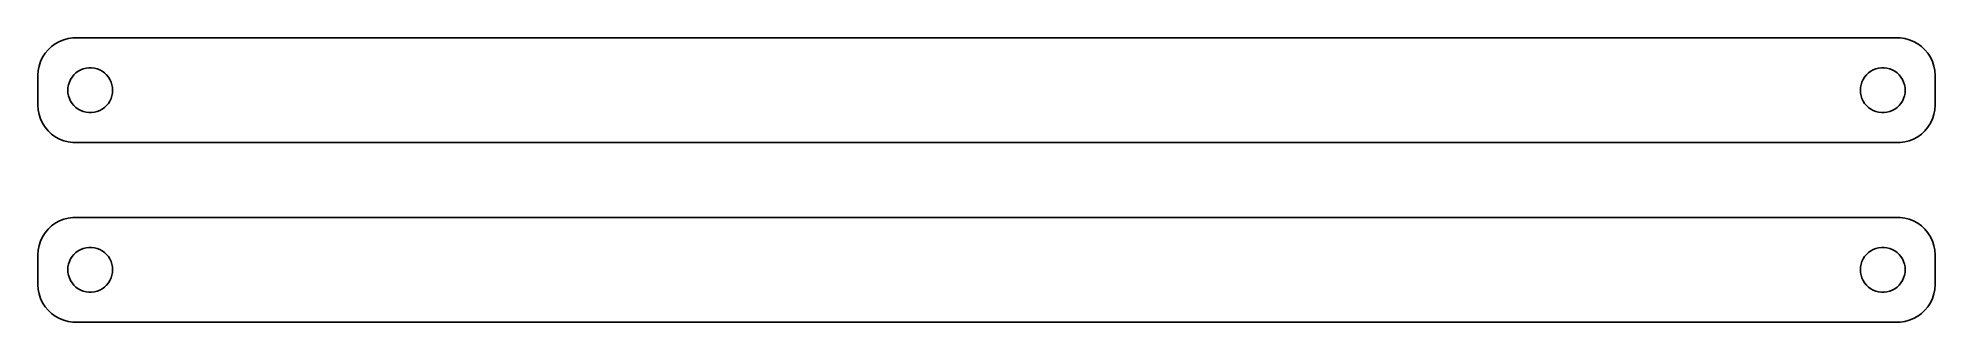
# Model space of a CAD drawing. Header units: metres. Extents: x -127 to 127, y 17 to 55.
import ezdxf

# ---------------------------------------------------------------- set-up
doc = ezdxf.new("R2010")
doc.units = ezdxf.units.M

msp = doc.modelspace()

# ---------------------------------------------------------------- linework, layer by layer
for p, q in [((-125.645, 53.4227), (-126.045, 52.9389)), ((-125.187, 53.8526), (-125.645, 53.4227)), ((-124.679, 54.2216), (-125.187, 53.8526)), ((-124.129, 54.5241), (-124.679, 54.2216)), ((-123.545, 54.7553), (-124.129, 54.5241)), ((-122.937, 54.9114), (-123.545, 54.7553)), ((-122.314, 54.9901), (-122.937, 54.9114)), ((122.314, 54.9901), (-122.314, 54.9901)), ((122.937, 54.9114), (122.314, 54.9901)), ((123.545, 54.7553), (122.937, 54.9114)), ((124.129, 54.5241), (123.545, 54.7553)), ((124.679, 54.2216), (124.129, 54.5241)), ((125.187, 53.8526), (124.679, 54.2216)), ((125.645, 53.4227), (125.187, 53.8526)), ((126.045, 52.9389), (125.645, 53.4227)), ((-126.843, 51.2434), (-126.961, 50.6267)), ((-126.649, 51.8406), (-126.843, 51.2434)), ((-126.382, 52.4088), (-126.649, 51.8406)), ((-126.045, 52.9389), (-126.382, 52.4088)), ((-121.277, 50.7145), (-120.927, 50.8532)), ((-120.927, 50.8532), (-120.562, 50.9469)), ((-120.562, 50.9469), (-120.188, 50.9941)), ((-120.188, 50.9941), (-119.812, 50.9941)), ((-119.812, 50.9941), (-119.438, 50.9469)), ((-119.438, 50.9469), (-119.073, 50.8532)), ((-119.073, 50.8532), (-118.723, 50.7145)), ((118.723, 50.7145), (119.073, 50.8532)), ((119.073, 50.8532), (119.438, 50.9469)), ((119.438, 50.9469), (119.812, 50.9941)), ((119.812, 50.9941), (120.188, 50.9941)), ((120.188, 50.9941), (120.562, 50.9469)), ((120.562, 50.9469), (120.927, 50.8532)), ((120.927, 50.8532), (121.277, 50.7145)), ((126.382, 52.4088), (126.045, 52.9389)), ((126.649, 51.8406), (126.382, 52.4088)), ((126.843, 51.2434), (126.649, 51.8406)), ((126.961, 50.6267), (126.843, 51.2434)), ((-126.961, 50.6267), (-127, 50)), ((-127, 50), (-127, 46)), ((-123, 48), (-122.976, 48.376)), ((-122.976, 48.376), (-122.906, 48.7461)), ((-122.906, 48.7461), (-122.789, 49.1044)), ((-122.789, 49.1044), (-122.629, 49.4453)), ((-122.629, 49.4453), (-122.427, 49.7634)), ((-122.427, 49.7634), (-122.187, 50.0536)), ((-122.187, 50.0536), (-121.912, 50.3115)), ((-121.912, 50.3115), (-121.607, 50.533)), ((-121.607, 50.533), (-121.277, 50.7145)), ((-118.723, 50.7145), (-118.393, 50.533)), ((-118.393, 50.533), (-118.088, 50.3115)), ((-118.088, 50.3115), (-117.813, 50.0536)), ((-117.813, 50.0536), (-117.573, 49.7634)), ((-117.573, 49.7634), (-117.371, 49.4453)), ((-117.371, 49.4453), (-117.211, 49.1044)), ((-117.211, 49.1044), (-117.094, 48.7461)), ((-117.094, 48.7461), (-117.024, 48.376)), ((-117.024, 48.376), (-117, 48)), ((117, 48), (117.024, 48.376)), ((117.024, 48.376), (117.094, 48.7461)), ((117.094, 48.7461), (117.211, 49.1044)), ((117.211, 49.1044), (117.371, 49.4453)), ((117.371, 49.4453), (117.573, 49.7634)), ((117.573, 49.7634), (117.813, 50.0536)), ((117.813, 50.0536), (118.088, 50.3115)), ((118.088, 50.3115), (118.393, 50.533)), ((118.393, 50.533), (118.723, 50.7145)), ((121.277, 50.7145), (121.607, 50.533)), ((121.607, 50.533), (121.912, 50.3115)), ((121.912, 50.3115), (122.187, 50.0536)), ((122.187, 50.0536), (122.427, 49.7634)), ((122.427, 49.7634), (122.629, 49.4453)), ((122.629, 49.4453), (122.789, 49.1044)), ((122.789, 49.1044), (122.906, 48.7461)), ((122.906, 48.7461), (122.976, 48.376)), ((122.976, 48.376), (123, 48)), ((127, 50), (126.961, 50.6267)), ((127, 46), (127, 50)), ((-127, 46), (-126.961, 45.3733)), ((-122.976, 47.624), (-123, 48)), ((-122.906, 47.2539), (-122.976, 47.624)), ((-122.789, 46.8956), (-122.906, 47.2539)), ((-122.629, 46.5547), (-122.789, 46.8956)), ((-122.427, 46.2366), (-122.629, 46.5547)), ((-122.187, 45.9464), (-122.427, 46.2366)), ((-121.912, 45.6885), (-122.187, 45.9464)), ((-117.813, 45.9464), (-118.088, 45.6885)), ((-117.573, 46.2366), (-117.813, 45.9464)), ((-117.371, 46.5547), (-117.573, 46.2366)), ((-117.211, 46.8956), (-117.371, 46.5547)), ((-117.094, 47.2539), (-117.211, 46.8956)), ((-117.024, 47.624), (-117.094, 47.2539)), ((-117, 48), (-117.024, 47.624)), ((117.024, 47.624), (117, 48)), ((117.094, 47.2539), (117.024, 47.624)), ((117.211, 46.8956), (117.094, 47.2539)), ((117.371, 46.5547), (117.211, 46.8956)), ((117.573, 46.2366), (117.371, 46.5547)), ((117.813, 45.9464), (117.573, 46.2366)), ((118.088, 45.6885), (117.813, 45.9464)), ((122.187, 45.9464), (121.912, 45.6885)), ((122.427, 46.2366), (122.187, 45.9464)), ((122.629, 46.5547), (122.427, 46.2366)), ((122.789, 46.8956), (122.629, 46.5547)), ((122.906, 47.2539), (122.789, 46.8956)), ((122.976, 47.624), (122.906, 47.2539)), ((123, 48), (122.976, 47.624)), ((126.961, 45.3733), (127, 46)), ((-126.961, 45.3733), (-126.843, 44.7566)), ((-126.843, 44.7566), (-126.649, 44.1594)), ((-126.649, 44.1594), (-126.382, 43.5912)), ((-126.382, 43.5912), (-126.045, 43.0611)), ((-121.607, 45.467), (-121.912, 45.6885)), ((-121.277, 45.2855), (-121.607, 45.467)), ((-120.927, 45.1468), (-121.277, 45.2855)), ((-120.562, 45.0531), (-120.927, 45.1468)), ((-120.188, 45.0059), (-120.562, 45.0531)), ((-119.812, 45.0059), (-120.188, 45.0059)), ((-119.438, 45.0531), (-119.812, 45.0059)), ((-119.073, 45.1468), (-119.438, 45.0531)), ((-118.723, 45.2855), (-119.073, 45.1468)), ((-118.393, 45.467), (-118.723, 45.2855)), ((-118.088, 45.6885), (-118.393, 45.467)), ((118.393, 45.467), (118.088, 45.6885)), ((118.723, 45.2855), (118.393, 45.467)), ((119.073, 45.1468), (118.723, 45.2855)), ((119.438, 45.0531), (119.073, 45.1468)), ((119.812, 45.0059), (119.438, 45.0531)), ((120.188, 45.0059), (119.812, 45.0059)), ((120.562, 45.0531), (120.188, 45.0059)), ((120.927, 45.1468), (120.562, 45.0531)), ((121.277, 45.2855), (120.927, 45.1468)), ((121.607, 45.467), (121.277, 45.2855)), ((121.912, 45.6885), (121.607, 45.467)), ((126.045, 43.0611), (126.382, 43.5912)), ((126.382, 43.5912), (126.649, 44.1594)), ((126.649, 44.1594), (126.843, 44.7566)), ((126.843, 44.7566), (126.961, 45.3733)), ((-126.045, 43.0611), (-125.645, 42.5773)), ((-125.645, 42.5773), (-125.187, 42.1474)), ((-125.187, 42.1474), (-124.679, 41.7784)), ((-124.679, 41.7784), (-124.129, 41.4759)), ((-124.129, 41.4759), (-123.545, 41.2447)), ((-123.545, 41.2447), (-122.937, 41.0886)), ((-122.937, 41.0886), (-122.314, 41.0099)), ((-122.314, 41.0099), (122.314, 41.0099)), ((122.314, 41.0099), (122.937, 41.0886)), ((122.937, 41.0886), (123.545, 41.2447)), ((123.545, 41.2447), (124.129, 41.4759)), ((124.129, 41.4759), (124.679, 41.7784)), ((124.679, 41.7784), (125.187, 42.1474)), ((125.187, 42.1474), (125.645, 42.5773)), ((125.645, 42.5773), (126.045, 43.0611)), ((-124.129, 30.5241), (-124.679, 30.2216)), ((-123.545, 30.7553), (-124.129, 30.5241)), ((-122.937, 30.9114), (-123.545, 30.7553)), ((-122.314, 30.9901), (-122.937, 30.9114)), ((122.314, 30.9901), (-122.314, 30.9901)), ((122.937, 30.9114), (122.314, 30.9901)), ((123.545, 30.7553), (122.937, 30.9114)), ((124.129, 30.5241), (123.545, 30.7553)), ((124.679, 30.2216), (124.129, 30.5241)), ((-126.382, 28.4088), (-126.649, 27.8406)), ((-126.045, 28.9389), (-126.382, 28.4088)), ((-125.645, 29.4227), (-126.045, 28.9389)), ((-125.187, 29.8526), (-125.645, 29.4227)), ((-124.679, 30.2216), (-125.187, 29.8526)), ((125.187, 29.8526), (124.679, 30.2216)), ((125.645, 29.4227), (125.187, 29.8526)), ((126.045, 28.9389), (125.645, 29.4227)), ((126.382, 28.4088), (126.045, 28.9389)), ((126.649, 27.8406), (126.382, 28.4088)), ((-126.961, 26.6267), (-127, 26)), ((-127, 26), (-127, 22)), ((-126.843, 27.2434), (-126.961, 26.6267)), ((-126.649, 27.8406), (-126.843, 27.2434)), ((-122.789, 25.1044), (-122.629, 25.4453)), ((-122.629, 25.4453), (-122.427, 25.7634)), ((-122.427, 25.7634), (-122.187, 26.0536)), ((-122.187, 26.0536), (-121.912, 26.3115)), ((-121.912, 26.3115), (-121.607, 26.533)), ((-121.607, 26.533), (-121.277, 26.7145)), ((-121.277, 26.7145), (-120.927, 26.8532)), ((-120.927, 26.8532), (-120.562, 26.9469)), ((-120.562, 26.9469), (-120.188, 26.9941)), ((-120.188, 26.9941), (-119.812, 26.9941)), ((-119.812, 26.9941), (-119.438, 26.9469)), ((-119.438, 26.9469), (-119.073, 26.8532)), ((-119.073, 26.8532), (-118.723, 26.7145)), ((-118.723, 26.7145), (-118.393, 26.533)), ((-118.393, 26.533), (-118.088, 26.3115)), ((-118.088, 26.3115), (-117.813, 26.0536)), ((-117.813, 26.0536), (-117.573, 25.7634)), ((-117.573, 25.7634), (-117.371, 25.4453)), ((-117.371, 25.4453), (-117.211, 25.1044)), ((117.211, 25.1044), (117.371, 25.4453)), ((117.371, 25.4453), (117.573, 25.7634)), ((117.573, 25.7634), (117.813, 26.0536)), ((117.813, 26.0536), (118.088, 26.3115)), ((118.088, 26.3115), (118.393, 26.533)), ((118.393, 26.533), (118.723, 26.7145)), ((118.723, 26.7145), (119.073, 26.8532)), ((119.073, 26.8532), (119.438, 26.9469)), ((119.438, 26.9469), (119.812, 26.9941)), ((119.812, 26.9941), (120.188, 26.9941)), ((120.188, 26.9941), (120.562, 26.9469)), ((120.562, 26.9469), (120.927, 26.8532)), ((120.927, 26.8532), (121.277, 26.7145)), ((121.277, 26.7145), (121.607, 26.533)), ((121.607, 26.533), (121.912, 26.3115)), ((121.912, 26.3115), (122.187, 26.0536)), ((122.187, 26.0536), (122.427, 25.7634)), ((122.427, 25.7634), (122.629, 25.4453)), ((122.629, 25.4453), (122.789, 25.1044)), ((126.843, 27.2434), (126.649, 27.8406)), ((126.961, 26.6267), (126.843, 27.2434)), ((127, 26), (126.961, 26.6267)), ((127, 22), (127, 26)), ((-123, 24), (-122.976, 24.376)), ((-122.976, 23.624), (-123, 24)), ((-122.976, 24.376), (-122.906, 24.7461)), ((-122.906, 23.2539), (-122.976, 23.624)), ((-122.906, 24.7461), (-122.789, 25.1044)), ((-122.789, 22.8956), (-122.906, 23.2539)), ((-122.629, 22.5547), (-122.789, 22.8956)), ((-117.211, 22.8956), (-117.371, 22.5547)), ((-117.211, 25.1044), (-117.094, 24.7461)), ((-117.094, 23.2539), (-117.211, 22.8956)), ((-117.094, 24.7461), (-117.024, 24.376)), ((-117.024, 23.624), (-117.094, 23.2539)), ((-117.024, 24.376), (-117, 24)), ((-117, 24), (-117.024, 23.624)), ((117, 24), (117.024, 24.376)), ((117.024, 23.624), (117, 24)), ((117.024, 24.376), (117.094, 24.7461)), ((117.094, 23.2539), (117.024, 23.624)), ((117.094, 24.7461), (117.211, 25.1044)), ((117.211, 22.8956), (117.094, 23.2539)), ((117.371, 22.5547), (117.211, 22.8956)), ((122.789, 22.8956), (122.629, 22.5547)), ((122.789, 25.1044), (122.906, 24.7461)), ((122.906, 23.2539), (122.789, 22.8956)), ((122.906, 24.7461), (122.976, 24.376)), ((122.976, 23.624), (122.906, 23.2539)), ((122.976, 24.376), (123, 24)), ((123, 24), (122.976, 23.624)), ((-127, 22), (-126.961, 21.3733)), ((-126.961, 21.3733), (-126.843, 20.7566)), ((-126.843, 20.7566), (-126.649, 20.1594)), ((-122.427, 22.2366), (-122.629, 22.5547)), ((-122.187, 21.9464), (-122.427, 22.2366)), ((-121.912, 21.6885), (-122.187, 21.9464)), ((-121.607, 21.467), (-121.912, 21.6885)), ((-121.277, 21.2855), (-121.607, 21.467)), ((-120.927, 21.1468), (-121.277, 21.2855)), ((-120.562, 21.0531), (-120.927, 21.1468)), ((-120.188, 21.0059), (-120.562, 21.0531)), ((-119.812, 21.0059), (-120.188, 21.0059)), ((-119.438, 21.0531), (-119.812, 21.0059)), ((-119.073, 21.1468), (-119.438, 21.0531)), ((-118.723, 21.2855), (-119.073, 21.1468)), ((-118.393, 21.467), (-118.723, 21.2855)), ((-118.088, 21.6885), (-118.393, 21.467)), ((-117.813, 21.9464), (-118.088, 21.6885)), ((-117.573, 22.2366), (-117.813, 21.9464)), ((-117.371, 22.5547), (-117.573, 22.2366)), ((117.573, 22.2366), (117.371, 22.5547)), ((117.813, 21.9464), (117.573, 22.2366)), ((118.088, 21.6885), (117.813, 21.9464)), ((118.393, 21.467), (118.088, 21.6885)), ((118.723, 21.2855), (118.393, 21.467)), ((119.073, 21.1468), (118.723, 21.2855)), ((119.438, 21.0531), (119.073, 21.1468)), ((119.812, 21.0059), (119.438, 21.0531)), ((120.188, 21.0059), (119.812, 21.0059)), ((120.562, 21.0531), (120.188, 21.0059)), ((120.927, 21.1468), (120.562, 21.0531)), ((121.277, 21.2855), (120.927, 21.1468)), ((121.607, 21.467), (121.277, 21.2855)), ((121.912, 21.6885), (121.607, 21.467)), ((122.187, 21.9464), (121.912, 21.6885)), ((122.427, 22.2366), (122.187, 21.9464)), ((122.629, 22.5547), (122.427, 22.2366)), ((126.649, 20.1594), (126.843, 20.7566)), ((126.843, 20.7566), (126.961, 21.3733)), ((126.961, 21.3733), (127, 22)), ((-126.649, 20.1594), (-126.382, 19.5912)), ((-126.382, 19.5912), (-126.045, 19.0611)), ((-126.045, 19.0611), (-125.645, 18.5773)), ((-125.645, 18.5773), (-125.187, 18.1474)), ((-125.187, 18.1474), (-124.679, 17.7784)), ((124.679, 17.7784), (125.187, 18.1474)), ((125.187, 18.1474), (125.645, 18.5773)), ((125.645, 18.5773), (126.045, 19.0611)), ((126.045, 19.0611), (126.382, 19.5912)), ((126.382, 19.5912), (126.649, 20.1594)), ((-124.679, 17.7784), (-124.129, 17.4759)), ((-124.129, 17.4759), (-123.545, 17.2447)), ((-123.545, 17.2447), (-122.937, 17.0886)), ((-122.937, 17.0886), (-122.314, 17.0099)), ((-122.314, 17.0099), (122.314, 17.0099)), ((122.314, 17.0099), (122.937, 17.0886)), ((122.937, 17.0886), (123.545, 17.2447)), ((123.545, 17.2447), (124.129, 17.4759)), ((124.129, 17.4759), (124.679, 17.7784))]:
    msp.add_line(p, q)

doc.saveas('drawing.dxf')
